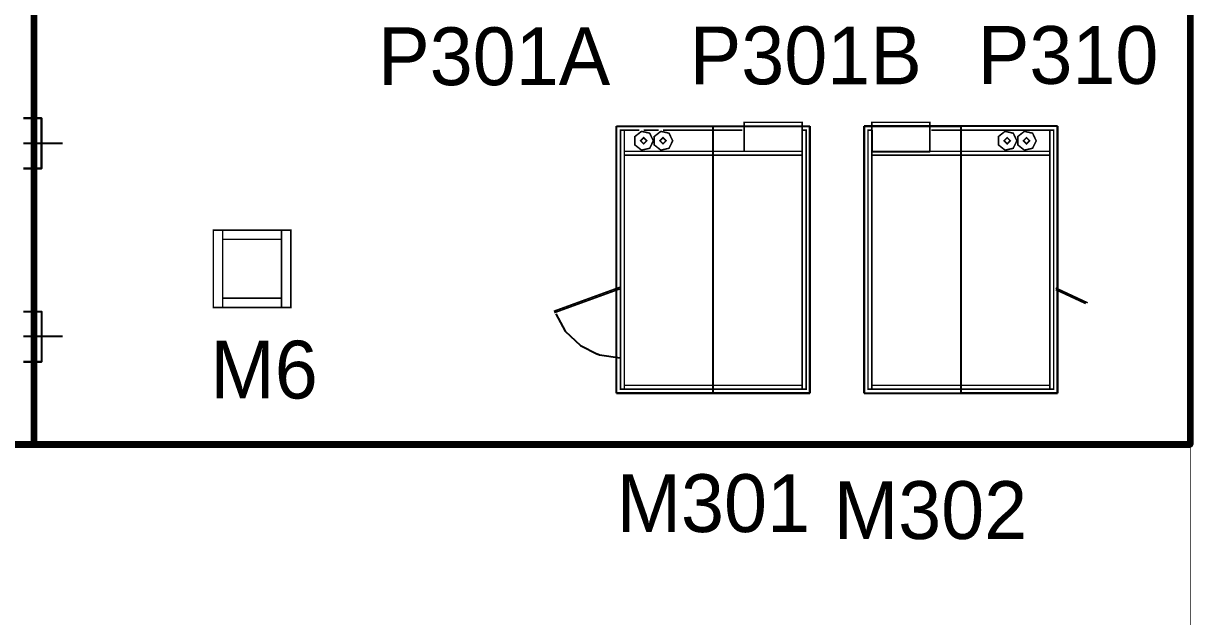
# Model space of a CAD drawing. Extents: x -57244 to 324435, y 15553 to 159369.
# Drawn here: x 176353 to 191445, y 57457 to 65128 of the extents above; entities that cross this region are included whole.
import ezdxf

# ---------------------------------------------------------------- set-up
doc = ezdxf.new("R2010")
doc.units = 0
doc.header["$LTSCALE"] = 2000
doc.header["$MEASUREMENT"] = 0
doc.linetypes.add('DASHDOT', pattern=[1, 0.5, -0.25, 0, -0.25])
doc.layers.add('AREE PDL', color=7, linetype='CONTINUOUS', lineweight=100)
doc.layers.add('BASE', color=253, linetype='CONTINUOUS')
doc.styles.add('TXT', font='TXT', dxfattribs={"height": 0.2})

msp = doc.modelspace()

# ---------------------------------------------------------------- linework, layer by layer
at = {"layer": 'AREE PDL'}
for p, q in [((176490, 109211), (176490, 59684)), ((191440, 75561), (191440, 59685))]:
    msp.add_line(p, q, dxfattribs=at)
msp.add_lwpolyline([(173254, 59684), (173254, 59685), (191440, 59685), (191440, 59684)], close=True, dxfattribs=at)
at = {"layer": 'BASE', "linetype": 'Continuous'}
for p, q in [((184023, 63798, 2710), (185273, 63798, 2961)), ((184023, 63798, 2650), (186523, 63798, 2650)), ((184023, 60348, 2710), (184023, 63798, 2710)), ((184023, 60348, 2650), (184023, 63798, 2650)), ((185273, 63798, 2961), (186523, 63798, 2710)), ((185273, 60348, 2961), (185273, 63798, 2961)), ((186523, 63798, 2710), (186523, 60348, 2710)), ((186523, 60348, 2650), (186523, 63798, 2650)), ((187223, 63798, 2710), (188473, 63798, 2961)), ((189723, 63798, 2650), (187223, 63798, 2650)), ((187223, 63798, 2710), (187223, 60348, 2710)), ((187223, 60348, 2650), (187223, 63798, 2650)), ((189723, 63798, 2710), (188473, 63798, 2961)), ((188473, 63798, 2961), (188473, 60348, 2961)), ((189723, 60348, 2710), (189723, 63798, 2710)), ((189723, 63798, 2650), (189723, 60348, 2650)), ((176586, 63253), (176355, 63253)), ((176355, 60753), (176586, 60753)), ((186523, 60348, 2650), (184023, 60348, 2650)), ((184023, 60348, 2710), (185273, 60348, 2961)), ((185273, 60348, 2961), (186523, 60348, 2710)), ((187223, 60348, 2650), (189723, 60348, 2650)), ((187223, 60348, 2710), (188473, 60348, 2961)), ((189723, 60348, 2710), (188473, 60348, 2961))]:
    msp.add_line(p, q, dxfattribs=at)
at = {"layer": 'BASE', "linetype": 'DASHDOT'}
for p, q in [((176355, 63578, 150), (176861, 63578, 150)), ((176861, 61078, 150), (176355, 61078, 150))]:
    msp.add_line(p, q, dxfattribs=at)
at = {"layer": 'BASE', "linetype": 'Continuous', "const_width": 10}
msp.add_lwpolyline([(191440, 88058), (191440, 30928)], dxfattribs=at)
msp.add_lwpolyline([(191440, 88058), (191440, 30928)], dxfattribs=at)
at = {"layer": 'BASE', "linetype": 'Continuous'}
for points, elevation in [([(176355, 63253), (176586, 63253), (176586, 63903), (176355, 63903)], 150), ([(176355, 63903), (176586, 63903), (176586, 63253), (176355, 63253)], 150), ([(176355, 61403), (176586, 61403), (176586, 60753), (176355, 60753)], 150), ([(176355, 61403), (176586, 61403), (176586, 60753), (176355, 60753)], 150), ([(183237, 61372), (183359, 61150), (183556, 60961), (183777, 60852)], 400), ([(184068, 60799), (183802, 60840), (183777, 60852)], 400)]:
    msp.add_lwpolyline(points, dxfattribs=dict(at, elevation=elevation))
at = {"layer": 'BASE', "linetype": 'Continuous', "const_width": 20}
for points, elevation in [([(186423, 63473), (185673, 63473), (185673, 63848), (186423, 63848)], 2650), ([(187323, 63848), (187323, 63473), (188073, 63473), (188073, 63848)], 2100), ([(188073, 63473), (187323, 63473), (187323, 63848), (188073, 63848)], 2650), ([(184123, 63748), (184123, 60398), (184073, 60398), (184073, 63748)], 2650), ([(184260, 63556), (184260, 63665), (184345, 63732), (184451, 63708), (184498, 63610), (184451, 63513), (184345, 63489)], 1900), ([(184510, 63556), (184510, 63665), (184595, 63732), (184701, 63708), (184748, 63610), (184701, 63513), (184595, 63489)], 1900), ([(186473, 63748), (186473, 60398), (186423, 60398), (186423, 63748)], 2650), ([(187323, 60398), (187273, 60398), (187273, 63748), (187323, 63748)], 2650), ([(188960, 63556), (188960, 63665), (189045, 63732), (189151, 63708), (189198, 63610), (189151, 63513), (189045, 63489)], 1900), ([(189210, 63556), (189210, 63665), (189295, 63732), (189401, 63708), (189448, 63610), (189401, 63513), (189295, 63489)], 1900), ([(189623, 63748), (189673, 63748), (189673, 60398), (189623, 60398)], 2650), ([(184373, 63570), (184413, 63610), (184373, 63650), (184333, 63610)], 2160), ([(184623, 63650), (184663, 63610), (184623, 63570), (184583, 63610)], 2160), ([(189113, 63610), (189073, 63570), (189033, 63610), (189073, 63650)], 2160), ([(189363, 63610), (189323, 63570), (189283, 63610), (189323, 63650)], 2160), ([(186423, 63473), (184123, 63473), (184123, 63423), (186423, 63423)], 2650), ([(189623, 63473), (187323, 63473), (187323, 63423), (189623, 63423)], 2650), ([(178930, 62455), (178930, 61455), (178810, 61455), (178810, 62455)], 0), ([(178930, 62335), (178930, 62455), (179690, 62455), (179690, 62335)], 0), ([(179690, 62335), (178930, 62335), (178930, 62455), (179690, 62455)], -100), ([(179810, 62455), (179690, 62455), (179690, 61455), (179810, 61455)], 0), ([(179690, 61575), (179690, 61455), (178930, 61455), (178930, 61575)], 0), ([(184123, 60398), (184123, 60448), (186423, 60448), (186423, 60398)], 2650), ([(189623, 60448), (187323, 60448), (187323, 60398), (189623, 60398)], 2650)]:
    msp.add_lwpolyline(points, close=True, dxfattribs=dict(at, elevation=elevation))
for points, elevation in [([(185673, 63473), (185673, 63848)], 2100), ([(184073, 61733), (184073, 63748)], 400), ([(184318, 63748), (184124, 63748)], 400), ([(184567, 63748), (184373, 63748)], 400), ([(185649, 63748), (184623, 63748)], 400), ([(186423, 60398), (186473, 60398), (186473, 63748), (186423, 63748)], 400), ([(187323, 63748), (187273, 63748)], 400), ([(188073, 63473), (187323, 63473), (187323, 63748)], 2650), ([(189617, 63748), (188091, 63748)], 100), ([(189617, 63748), (188091, 63748)], 400), ([(189006, 63702), (188960, 63665)], 1900), ([(189042, 63730), (189045, 63732), (189053, 63730)], 1900), ([(189042, 63730), (189045, 63732), (189053, 63730)], 400), ([(189145, 63709), (189090, 63722)], 1900), ([(189673, 61733), (189673, 63748), (189623, 63748)], 400), ([(188960, 63647), (188960, 63592)], 1900), ([(188979, 63541), (189045, 63489)], 1900), ([(189167, 63675), (189198, 63610), (189162, 63536)], 1900), ([(184123, 63473), (184123, 63423)], 2650), ([(186399, 63423), (184123, 63423)], 400), ([(186423, 63473), (185673, 63473)], 2650), ([(186423, 63473), (186423, 63425)], 400), ([(187323, 63423), (187323, 63473)], 2650), ([(189617, 63423), (187323, 63423)], 400), ([(189062, 63492), (189145, 63511)], 1900), ([(189623, 63473), (189623, 63425)], 400), ([(178930, 62455), (178930, 62335)], 0), ([(179690, 62455), (179690, 62335)], 0), ([(184068, 61710), (184066, 61717), (183777, 61612)], 2500), ([(184068, 61710), (184066, 61717), (183777, 61612)], 400), ([(178930, 61455), (178930, 61575)], 0), ([(179690, 61575), (179690, 61455)], 0), ([(183777, 61590), (183227, 61390), (183220, 61409), (183777, 61612)], 2500), ([(183220, 61409), (183777, 61612)], 400), ([(183777, 61590), (184068, 61696)], 2500), ([(184073, 61677), (184073, 60398)], 400), ([(189623, 60398), (189673, 60398), (189673, 61677)], 400), ([(189700, 61707), (190114, 61514)], 2500), ([(190087, 61505), (189700, 61685)], 2500), ([(184123, 60448), (184123, 60398)], 2650), ([(184123, 60398), (186423, 60398), (186423, 60448)], 400), ([(186423, 60398), (186423, 60448)], 2650), ([(187323, 60398), (187273, 60398)], 400), ([(187323, 60448), (187323, 60398)], 2650), ([(187323, 60398), (189623, 60398), (189623, 60448)], 400), ([(187323, 60398), (187323, 60448)], 400), ([(189623, 60448), (189623, 60398)], 2650)]:
    msp.add_lwpolyline(points, dxfattribs=dict(at, elevation=elevation))
at = {"layer": 'BASE', "linetype": 'Continuous', "extrusion": (1, 0, 0), "const_width": 20}
for elevation in [184032, 187232]:
    msp.add_lwpolyline([(62643, 1446), (62483, 1450)], dxfattribs=dict(at, elevation=elevation))
at = {"layer": 'BASE', "linetype": 'Continuous'}
msp.add_polyline3d([(187323, 63748, 2100), (187323, 63473, 2100), (188073, 63473, 2100), (188073, 63473, 2650)], dxfattribs=at)

# ---------------------------------------------------------------- texts
at = {"layer": 'BASE', "linetype": 'Continuous', "style": 'TXT'}
for s, p in [('P301A', (180940, 64329, 33950)), ('P301B', (184968, 64340, 33950)), ('P310', (188693, 64346)), ('M6', (178771, 60278, 33950)), ('M301', (184023, 58551)), ('M302', (186831, 58461))]:
    msp.add_text(s, height=747.5, dxfattribs=at).set_placement(p)

doc.saveas('drawing.dxf')
